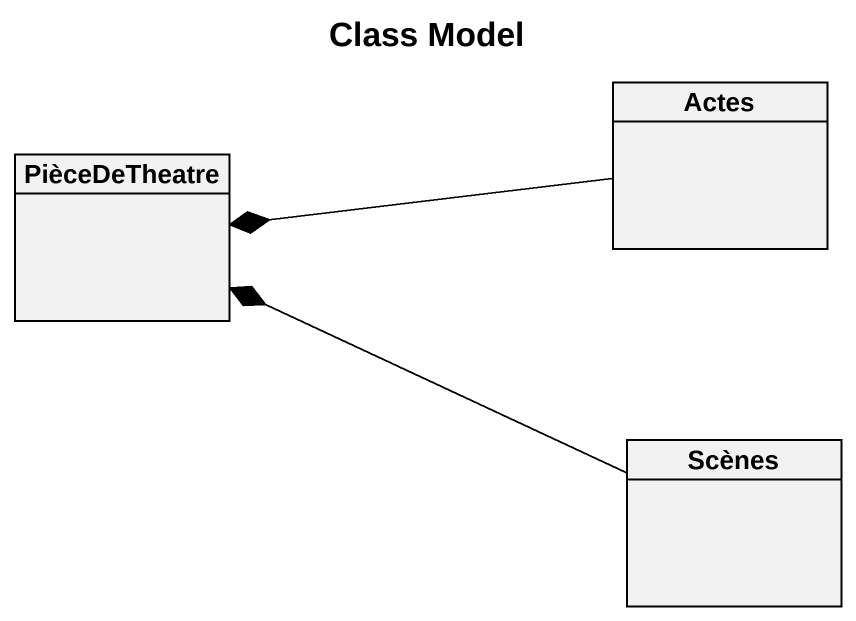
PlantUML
@startuml
title Class Model
hide circle
hide empty members
class Actes
class PièceDeTheatre
class Scènes
Actes -left-* PièceDeTheatre
Scènes -left-* PièceDeTheatre
@enduml
